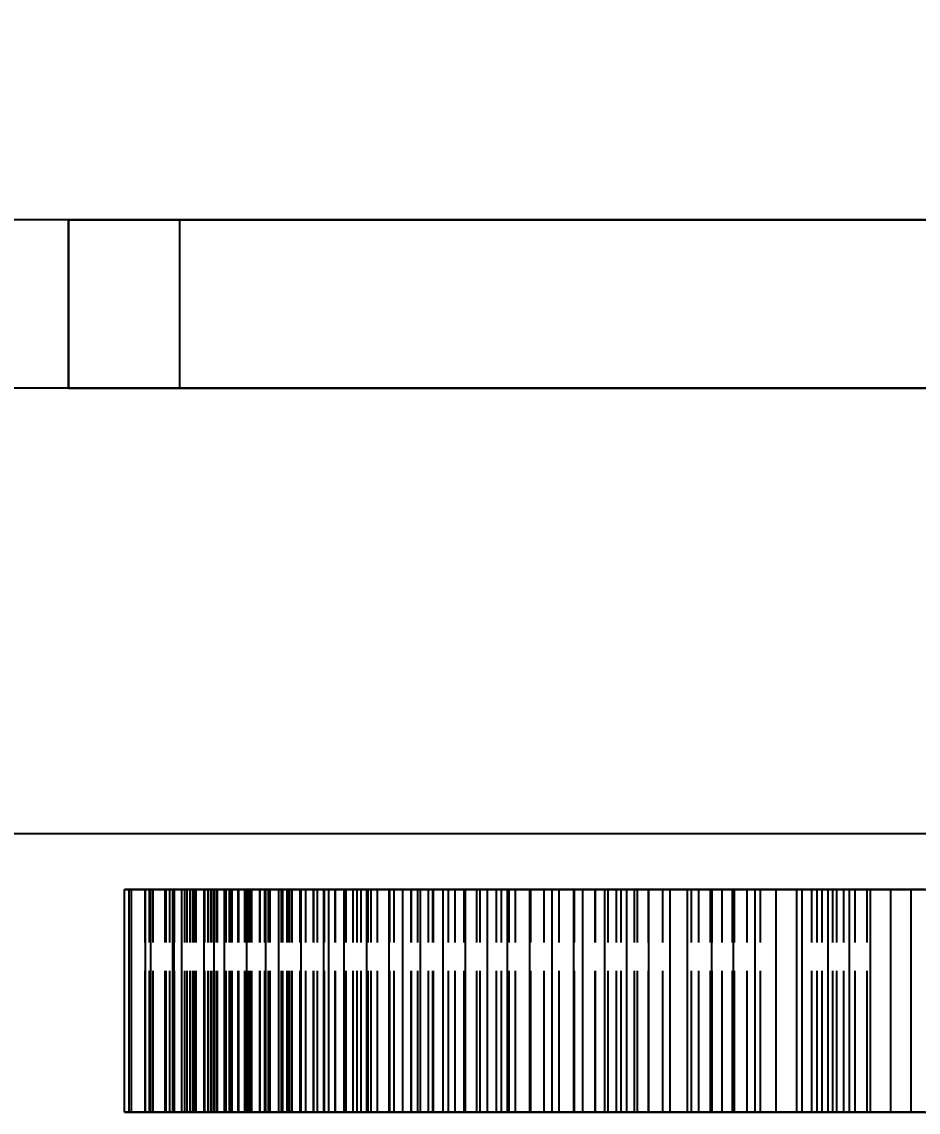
# Model space of a CAD drawing. Header units: millimetres. Extents: x -13 to 276, y -50 to 157.
# Drawn here: x 0.33 to 8.38, y 91 to 100.79 of the extents above; entities that cross this region are included whole.
import ezdxf

# ---------------------------------------------------------------- set-up
doc = ezdxf.new("R2010")
doc.units = ezdxf.units.MM
doc.linetypes.add('DASHED', pattern=[1.524, 1.27, -0.254])
for name, color, linetype in [('DIMS', 3, 'CONTINUOUS'), ('HIDDEN', 8, 'DASHED'), ('VISIBLE', 7, 'CONTINUOUS')]:
    doc.layers.add(name, color=color, linetype=linetype)
doc.styles.add('OpenSansCondensed-Light', font='OpenSansCondensed-Light.ttf')
doc.dimstyles.new('EZDXF', dxfattribs={"dimtxt": 0.25, "dimasz": 0.175, "dimexe": 0.375, "dimexo": 0.125, "dimgap": 0.1, "dimtad": 1, "dimlfac": 100, "dimzin": 12, "dimdsep": 46, "dimtxsty": 'OpenSansCondensed-Light', "dimblk": 'ARCHTICK', "dimcen": 2.5, "dimazin": 3, "dimtfac": 0.5, "dimtmove": 2, "dimatfit": 3})

# ---------------------------------------------------------------- blocks, each defined once
blk = doc.blocks.new('_ARCHTICK')
at = {"color": 0, "linetype": 'BYBLOCK', "const_width": 0.15}
blk.add_lwpolyline([(-0.5, -0.5), (0.5, 0.5)], dxfattribs=at)

msp = doc.modelspace()

# ---------------------------------------------------------------- linework, layer by layer
at = {"layer": 'HIDDEN'}
for points in [[(1.75, 99.01), (1.73413, 99.01), (1.71825, 99.01), (1.70238, 99.01), (1.68651, 99.01), (1.67063, 99.01), (1.65476, 99.01), (1.63889, 99.01), (1.62302, 99.01), (1.60714, 99.01), (1.59127, 99.01), (1.5754, 99.01), (1.55952, 99.01), (1.54365, 99.01), (1.52778, 99.01), (1.5119, 99.01), (1.49603, 99.01), (1.48016, 99.01), (1.46429, 99.01), (1.44841, 99.01), (1.43254, 99.01), (1.41667, 99.01), (1.40079, 99.01), (1.38492, 99.01), (1.36905, 99.01), (1.35317, 99.01), (1.3373, 99.01), (1.32143, 99.01), (1.30556, 99.01), (1.28968, 99.01), (1.27381, 99.01), (1.25794, 99.01), (1.24206, 99.01), (1.22619, 99.01), (1.21032, 99.01), (1.19444, 99.01), (1.17857, 99.01), (1.1627, 99.01), (1.14683, 99.01), (1.13095, 99.01), (1.11508, 99.01), (1.09921, 99.01), (1.08333, 99.01), (1.06746, 99.01), (1.05159, 99.01), (1.03571, 99.01), (1.01984, 99.01), (1.00397, 99.01), (0.9881, 99.01), (0.97222, 99.01), (0.95635, 99.01), (0.94048, 99.01), (0.9246, 99.01), (0.90873, 99.01), (0.89286, 99.01), (0.87698, 99.01), (0.86111, 99.01), (0.84524, 99.01), (0.82937, 99.01), (0.81349, 99.01), (0.79762, 99.01), (0.78175, 99.01), (0.76587, 99.01), (0.75, 99.01)], [(0.75, 97.5), (0.75, 99.01)], [(48.75, 99.01), (1.75, 99.01)], [(1.75, 97.5), (1.75, 99.01)], [(1.75, 97.5), (1.73413, 97.5), (1.71825, 97.5), (1.70238, 97.5), (1.68651, 97.5), (1.67063, 97.5), (1.65476, 97.5), (1.63889, 97.5), (1.62302, 97.5), (1.60714, 97.5), (1.59127, 97.5), (1.5754, 97.5), (1.55952, 97.5), (1.54365, 97.5), (1.52778, 97.5), (1.5119, 97.5), (1.49603, 97.5), (1.48016, 97.5), (1.46429, 97.5), (1.44841, 97.5), (1.43254, 97.5), (1.41667, 97.5), (1.40079, 97.5), (1.38492, 97.5), (1.36905, 97.5), (1.35317, 97.5), (1.3373, 97.5), (1.32143, 97.5), (1.30556, 97.5), (1.28968, 97.5), (1.27381, 97.5), (1.25794, 97.5), (1.24206, 97.5), (1.22619, 97.5), (1.21032, 97.5), (1.19444, 97.5), (1.17857, 97.5), (1.1627, 97.5), (1.14683, 97.5), (1.13095, 97.5), (1.11508, 97.5), (1.09921, 97.5), (1.08333, 97.5), (1.06746, 97.5), (1.05159, 97.5), (1.03571, 97.5), (1.01984, 97.5), (1.00397, 97.5), (0.9881, 97.5), (0.97222, 97.5), (0.95635, 97.5), (0.94048, 97.5), (0.9246, 97.5), (0.90873, 97.5), (0.89286, 97.5), (0.87698, 97.5), (0.86111, 97.5), (0.84524, 97.5), (0.82937, 97.5), (0.81349, 97.5), (0.79762, 97.5), (0.78175, 97.5), (0.76587, 97.5), (0.75, 97.5)], [(48.75, 97.5), (1.75, 97.5)], [(1.25064, 93), (1.43883, 93)], [(1.25064, 91), (1.25064, 93)], [(1.2925, 93), (1.31597, 93)], [(1.47519, 93), (1.2925, 93)], [(1.2925, 93), (1.47519, 93)], [(1.43883, 93), (1.2925, 93)], [(1.2925, 91), (1.2925, 93)], [(1.31597, 93), (1.50882, 93)], [(1.31597, 91), (1.31597, 93)], [(1.43883, 93), (1.62721, 93)], [(1.62721, 93), (1.43883, 93)], [(1.43883, 91), (1.43883, 93)], [(1.43883, 91), (1.43883, 93)], [(1.44135, 93), (1.4882, 93)], [(1.61773, 93), (1.44135, 93)], [(1.44135, 93), (1.61773, 93)], [(1.50882, 93), (1.44135, 93)], [(1.44135, 91), (1.44135, 93)], [(1.65839, 93), (1.47519, 93)], [(1.47519, 93), (1.65839, 93)], [(1.47519, 91), (1.47519, 93)], [(1.47519, 91), (1.47519, 93)], [(1.4882, 93), (1.68485, 93)], [(1.4882, 91), (1.4882, 93)], [(1.50882, 93), (1.70154, 93)], [(1.70154, 93), (1.50882, 93)], [(1.50882, 91), (1.50882, 93)], [(1.50882, 91), (1.50882, 93)], [(1.79493, 93), (1.61773, 93)], [(1.61773, 93), (1.79493, 93)], [(1.61773, 91), (1.61773, 93)], [(1.61773, 91), (1.61773, 93)], [(1.62721, 93), (1.81573, 93)], [(1.81573, 93), (1.62721, 93)], [(1.62721, 91), (1.62721, 93)], [(1.62721, 91), (1.62721, 93)], [(1.84207, 93), (1.65839, 93)], [(1.65839, 93), (1.84207, 93)], [(1.65839, 91), (1.65839, 93)], [(1.65839, 91), (1.65839, 93)], [(1.68485, 93), (1.88104, 93)], [(1.68485, 91), (1.68485, 93)], [(1.69655, 93), (1.76655, 93)], [(1.86581, 93), (1.69655, 93)], [(1.69655, 93), (1.86581, 93)], [(1.88104, 93), (1.69655, 93)], [(1.69655, 91), (1.69655, 93)], [(1.70154, 93), (1.89406, 93)], [(1.89406, 93), (1.70154, 93)], [(1.70154, 91), (1.70154, 93)], [(1.70154, 91), (1.70154, 93)], [(1.76655, 93), (1.96612, 93)], [(1.76655, 91), (1.76655, 93)], [(1.97295, 93), (1.79493, 93)], [(1.79493, 93), (1.97295, 93)], [(1.79493, 91), (1.79493, 93)], [(1.79493, 91), (1.79493, 93)], [(1.81573, 93), (2.00436, 93)], [(2.00436, 93), (1.81573, 93)], [(1.81573, 91), (1.81573, 93)], [(1.81573, 91), (1.81573, 93)], [(2.02621, 93), (1.84207, 93)], [(1.84207, 93), (2.02621, 93)], [(1.84207, 91), (1.84207, 93)], [(1.84207, 91), (1.84207, 93)], [(2.03623, 93), (1.86581, 93)], [(1.86581, 93), (2.03623, 93)], [(1.86581, 91), (1.86581, 93)], [(1.86581, 91), (1.86581, 93)], [(1.88104, 93), (2.07669, 93)], [(2.07669, 93), (1.88104, 93)], [(1.88104, 91), (1.88104, 93)], [(1.88104, 91), (1.88104, 93)], [(1.89406, 93), (2.08632, 93)], [(2.08632, 93), (1.89406, 93)], [(1.89406, 91), (1.89406, 93)], [(1.89406, 91), (1.89406, 93)], [(1.96612, 93), (2.16491, 93)], [(1.96612, 91), (1.96612, 93)], [(2.15178, 93), (1.97295, 93)], [(1.97295, 93), (2.15178, 93)], [(1.97295, 91), (1.97295, 93)], [(1.97295, 91), (1.97295, 93)], [(2.00436, 93), (2.19304, 93)], [(2.19304, 93), (2.00436, 93)], [(2.00436, 91), (2.00436, 93)], [(2.00436, 91), (2.00436, 93)], [(2.21078, 93), (2.02621, 93)], [(2.02621, 93), (2.21078, 93)], [(2.02621, 91), (2.02621, 93)], [(2.02621, 91), (2.02621, 93)], [(2.2078, 93), (2.03623, 93)], [(2.03623, 93), (2.2078, 93)], [(2.03623, 91), (2.03623, 93)], [(2.03623, 91), (2.03623, 93)], [(2.05693, 93), (2.14979, 93)], [(2.21834, 93), (2.05693, 93)], [(2.05693, 93), (2.21834, 93)], [(2.16491, 93), (2.05693, 93)], [(2.05693, 91), (2.05693, 93)], [(2.07669, 93), (2.27175, 93)], [(2.27175, 93), (2.07669, 93)], [(2.07669, 91), (2.07669, 93)], [(2.07669, 91), (2.07669, 93)], [(2.08632, 93), (2.27827, 93)], [(2.27827, 93), (2.08632, 93)], [(2.08632, 91), (2.08632, 93)], [(2.08632, 91), (2.08632, 93)], [(2.14979, 93), (2.35139, 93)], [(2.14979, 91), (2.14979, 93)], [(2.33141, 93), (2.15178, 93)], [(2.15178, 93), (2.33141, 93)], [(2.15178, 91), (2.15178, 93)], [(2.15178, 91), (2.15178, 93)], [(2.16491, 93), (2.36283, 93)], [(2.36283, 93), (2.16491, 93)], [(2.16491, 91), (2.16491, 93)], [(2.16491, 91), (2.16491, 93)], [(2.19304, 93), (2.38172, 93)], [(2.38172, 93), (2.19304, 93)], [(2.19304, 91), (2.19304, 93)], [(2.19304, 91), (2.19304, 93)], [(2.38052, 93), (2.2078, 93)], [(2.2078, 93), (2.38052, 93)], [(2.2078, 91), (2.2078, 93)], [(2.2078, 91), (2.2078, 93)], [(2.39575, 93), (2.21078, 93)], [(2.21078, 93), (2.39575, 93)], [(2.21078, 91), (2.21078, 93)], [(2.21078, 91), (2.21078, 93)], [(2.38121, 93), (2.21834, 93)], [(2.21834, 93), (2.38121, 93)], [(2.21834, 91), (2.21834, 93)], [(2.21834, 91), (2.21834, 93)], [(2.27175, 93), (2.46611, 93)], [(2.46611, 93), (2.27175, 93)], [(2.27175, 91), (2.27175, 93)], [(2.27175, 91), (2.27175, 93)], [(2.27827, 93), (2.46983, 93)], [(2.46983, 93), (2.27827, 93)], [(2.27827, 91), (2.27827, 93)], [(2.27827, 91), (2.27827, 93)], [(2.51185, 93), (2.33141, 93)], [(2.33141, 93), (2.51185, 93)], [(2.33141, 91), (2.33141, 93)], [(2.33141, 91), (2.33141, 93)], [(2.35139, 93), (2.55188, 93)], [(2.35139, 91), (2.35139, 93)], [(2.36283, 93), (2.5598, 93)], [(2.5598, 93), (2.36283, 93)], [(2.36283, 91), (2.36283, 93)], [(2.36283, 91), (2.36283, 93)], [(2.55441, 93), (2.38052, 93)], [(2.38052, 93), (2.55441, 93)], [(2.38052, 91), (2.38052, 93)], [(2.38052, 91), (2.38052, 93)], [(2.54556, 93), (2.38121, 93)], [(2.38121, 93), (2.54556, 93)], [(2.38121, 91), (2.38121, 93)], [(2.38121, 91), (2.38121, 93)], [(2.38172, 93), (2.39575, 93)], [(2.39575, 93), (2.38172, 93)], [(2.38172, 91), (2.38172, 93)], [(2.38172, 91), (2.38172, 93)], [(2.39575, 91), (2.39575, 93)], [(2.39575, 91), (2.39575, 93)], [(2.46611, 93), (2.65968, 93)], [(2.65968, 93), (2.46611, 93)], [(2.46611, 91), (2.46611, 93)], [(2.46611, 91), (2.46611, 93)], [(2.46983, 93), (2.51185, 93)], [(2.51185, 93), (2.46983, 93)], [(2.46983, 91), (2.46983, 93)], [(2.46983, 91), (2.46983, 93)], [(2.51185, 91), (2.51185, 93)], [(2.51185, 91), (2.51185, 93)], [(2.5209, 93), (2.63619, 93)], [(2.67373, 93), (2.5209, 93)], [(2.5209, 93), (2.67373, 93)], [(2.55188, 93), (2.5209, 93)], [(2.5209, 91), (2.5209, 93)], [(2.7114, 93), (2.54556, 93)], [(2.54556, 93), (2.7114, 93)], [(2.54556, 91), (2.54556, 93)], [(2.54556, 91), (2.54556, 93)], [(2.55188, 93), (2.75118, 93)], [(2.75118, 93), (2.55188, 93)], [(2.55188, 91), (2.55188, 93)], [(2.55188, 91), (2.55188, 93)], [(2.7295, 93), (2.55441, 93)], [(2.55441, 93), (2.7295, 93)], [(2.55441, 91), (2.55441, 93)], [(2.55441, 91), (2.55441, 93)], [(2.5598, 93), (2.75571, 93)], [(2.75571, 93), (2.5598, 93)], [(2.5598, 91), (2.5598, 93)], [(2.5598, 91), (2.5598, 93)], [(2.63619, 93), (2.83892, 93)], [(2.63619, 91), (2.63619, 93)], [(2.65968, 93), (2.7295, 93)], [(2.7295, 93), (2.65968, 93)], [(2.65968, 91), (2.65968, 93)], [(2.65968, 91), (2.65968, 93)], [(2.82833, 93), (2.67373, 93)], [(2.67373, 93), (2.82833, 93)], [(2.67373, 91), (2.67373, 93)], [(2.67373, 91), (2.67373, 93)], [(2.87877, 93), (2.7114, 93)], [(2.7114, 93), (2.87877, 93)], [(2.7114, 91), (2.7114, 93)], [(2.7114, 91), (2.7114, 93)], [(2.7295, 91), (2.7295, 93)], [(2.7295, 91), (2.7295, 93)], [(2.75118, 93), (2.94919, 93)], [(2.94919, 93), (2.75118, 93)], [(2.75118, 91), (2.75118, 93)], [(2.75118, 91), (2.75118, 93)], [(2.75571, 93), (2.95043, 93)], [(2.95043, 93), (2.75571, 93)], [(2.75571, 91), (2.75571, 93)], [(2.75571, 91), (2.75571, 93)], [(2.98472, 93), (2.82833, 93)], [(2.82833, 93), (2.98472, 93)], [(2.82833, 91), (2.82833, 93)], [(2.82833, 91), (2.82833, 93)], [(2.83892, 93), (3.04023, 93)], [(2.83892, 91), (2.83892, 93)], [(3.04774, 93), (2.87877, 93)], [(2.87877, 93), (3.04774, 93)], [(2.87877, 91), (2.87877, 93)], [(2.87877, 91), (2.87877, 93)], [(2.94919, 93), (3.14576, 93)], [(3.14576, 93), (2.94919, 93)], [(2.94919, 91), (2.94919, 93)], [(2.94919, 91), (2.94919, 93)], [(2.95043, 93), (3.04774, 93)], [(3.04774, 93), (2.95043, 93)], [(2.95043, 91), (2.95043, 93)], [(2.95043, 91), (2.95043, 93)], [(3.14294, 93), (2.98472, 93)], [(2.98472, 93), (3.14294, 93)], [(2.98472, 91), (2.98472, 93)], [(2.98472, 91), (2.98472, 93)], [(3.04023, 93), (3.24002, 93)], [(3.04023, 91), (3.04023, 93)], [(3.04774, 91), (3.04774, 93)], [(3.04774, 91), (3.04774, 93)], [(3.08639, 93), (3.2236, 93)], [(3.22995, 93), (3.08639, 93)], [(3.08639, 93), (3.22995, 93)], [(3.24002, 93), (3.08639, 93)], [(3.08639, 91), (3.08639, 93)], [(3.30305, 93), (3.14294, 93)], [(3.14294, 93), (3.30305, 93)], [(3.14294, 91), (3.14294, 93)], [(3.14294, 91), (3.14294, 93)], [(3.14576, 93), (3.34077, 93)], [(3.34077, 93), (3.14576, 93)], [(3.14576, 91), (3.14576, 93)], [(3.14576, 91), (3.14576, 93)], [(3.2236, 93), (3.42655, 93)], [(3.2236, 91), (3.2236, 93)], [(3.37558, 93), (3.22995, 93)], [(3.22995, 93), (3.37558, 93)], [(3.22995, 91), (3.22995, 93)], [(3.22995, 91), (3.22995, 93)], [(3.24002, 93), (3.43818, 93)], [(3.43818, 93), (3.24002, 93)], [(3.24002, 91), (3.24002, 93)], [(3.24002, 91), (3.24002, 93)], [(3.46513, 93), (3.30305, 93)], [(3.30305, 93), (3.46513, 93)], [(3.30305, 91), (3.30305, 93)], [(3.30305, 91), (3.30305, 93)], [(3.34077, 93), (3.46513, 93)], [(3.46513, 93), (3.34077, 93)], [(3.34077, 91), (3.34077, 93)], [(3.34077, 91), (3.34077, 93)], [(3.52332, 93), (3.37558, 93)], [(3.37558, 93), (3.52332, 93)], [(3.37558, 91), (3.37558, 93)], [(3.37558, 91), (3.37558, 93)], [(3.42655, 93), (3.62778, 93)], [(3.42655, 91), (3.42655, 93)], [(3.43818, 93), (3.63455, 93)], [(3.63455, 93), (3.43818, 93)], [(3.43818, 91), (3.43818, 93)], [(3.43818, 91), (3.43818, 93)], [(3.46513, 91), (3.46513, 93)], [(3.46513, 91), (3.46513, 93)], [(3.67322, 93), (3.52332, 93)], [(3.52332, 93), (3.67322, 93)], [(3.52332, 91), (3.52332, 93)], [(3.52332, 91), (3.52332, 93)], [(3.62778, 93), (3.82717, 93)], [(3.62778, 91), (3.62778, 93)], [(3.63455, 93), (3.82896, 93)], [(3.82896, 93), (3.63455, 93)], [(3.63455, 91), (3.63455, 93)], [(3.63455, 91), (3.63455, 93)], [(3.82535, 93), (3.67322, 93)], [(3.67322, 93), (3.82535, 93)], [(3.67322, 91), (3.67322, 93)], [(3.67322, 91), (3.67322, 93)], [(3.75086, 93), (3.90938, 93)], [(3.88452, 93), (3.75086, 93)], [(3.75086, 93), (3.88452, 93)], [(3.82717, 93), (3.75086, 93)], [(3.75086, 91), (3.75086, 93)], [(3.97983, 93), (3.82535, 93)], [(3.82535, 93), (3.97983, 93)], [(3.82535, 91), (3.82535, 93)], [(3.82535, 91), (3.82535, 93)], [(3.82717, 93), (4.02458, 93)], [(4.02458, 93), (3.82717, 93)], [(3.82717, 91), (3.82717, 93)], [(3.82717, 91), (3.82717, 93)], [(3.82896, 93), (3.97983, 93)], [(3.97983, 93), (3.82896, 93)], [(3.82896, 91), (3.82896, 93)], [(3.82896, 91), (3.82896, 93)], [(4.02053, 93), (3.88452, 93)], [(3.88452, 93), (4.02053, 93)], [(3.88452, 91), (3.88452, 93)], [(3.88452, 91), (3.88452, 93)], [(3.90938, 93), (4.11165, 93)], [(3.90938, 91), (3.90938, 93)], [(3.97983, 91), (3.97983, 93)], [(3.97983, 91), (3.97983, 93)], [(4.15896, 93), (4.02053, 93)], [(4.02053, 93), (4.15896, 93)], [(4.02053, 91), (4.02053, 93)], [(4.02053, 91), (4.02053, 93)], [(4.02458, 93), (4.21987, 93)], [(4.21987, 93), (4.02458, 93)], [(4.02458, 91), (4.02458, 93)], [(4.02458, 91), (4.02458, 93)], [(4.11165, 93), (4.31189, 93)], [(4.11165, 91), (4.11165, 93)], [(4.29986, 93), (4.15896, 93)], [(4.15896, 93), (4.29986, 93)], [(4.15896, 91), (4.15896, 93)], [(4.15896, 91), (4.15896, 93)], [(4.21987, 93), (4.41282, 93)], [(4.41282, 93), (4.21987, 93)], [(4.21987, 91), (4.21987, 93)], [(4.21987, 91), (4.21987, 93)], [(4.44333, 93), (4.29986, 93)], [(4.29986, 93), (4.44333, 93)], [(4.29986, 91), (4.29986, 93)], [(4.29986, 91), (4.29986, 93)], [(4.31189, 93), (4.50999, 93)], [(4.31189, 91), (4.31189, 93)], [(4.41282, 93), (4.58952, 93)], [(4.58952, 93), (4.41282, 93)], [(4.41282, 91), (4.41282, 93)], [(4.41282, 91), (4.41282, 93)], [(4.58952, 93), (4.44333, 93)], [(4.44333, 93), (4.58952, 93)], [(4.44333, 91), (4.44333, 93)], [(4.44333, 91), (4.44333, 93)], [(4.50999, 93), (4.70579, 93)], [(4.50999, 91), (4.50999, 93)], [(4.51136, 93), (4.69047, 93)], [(4.63451, 93), (4.51136, 93)], [(4.51136, 93), (4.63451, 93)], [(4.70579, 93), (4.51136, 93)], [(4.51136, 91), (4.51136, 93)], [(4.58952, 91), (4.58952, 93)], [(4.58952, 91), (4.58952, 93)], [(4.7603, 93), (4.63451, 93)], [(4.63451, 93), (4.7603, 93)], [(4.63451, 91), (4.63451, 93)], [(4.63451, 91), (4.63451, 93)], [(4.69047, 93), (4.89115, 93)], [(4.69047, 91), (4.69047, 93)], [(4.70579, 93), (4.89912, 93)], [(4.89912, 93), (4.70579, 93)], [(4.70579, 91), (4.70579, 93)], [(4.70579, 91), (4.70579, 93)], [(4.8888, 93), (4.7603, 93)], [(4.7603, 93), (4.8888, 93)], [(4.7603, 91), (4.7603, 93)], [(4.7603, 91), (4.7603, 93)], [(5.02007, 93), (4.8888, 93)], [(4.8888, 93), (5.02007, 93)], [(4.8888, 91), (4.8888, 93)], [(4.8888, 91), (4.8888, 93)], [(4.89115, 93), (5.08952, 93)], [(4.89115, 91), (4.89115, 93)], [(4.89912, 93), (5.08975, 93)], [(5.08975, 93), (4.89912, 93)], [(4.89912, 91), (4.89912, 93)], [(4.89912, 91), (4.89912, 93)], [(5.15425, 93), (5.02007, 93)], [(5.02007, 93), (5.15425, 93)], [(5.02007, 91), (5.02007, 93)], [(5.02007, 91), (5.02007, 93)], [(5.08952, 93), (5.28544, 93)], [(5.08952, 91), (5.08952, 93)], [(5.08975, 93), (5.29148, 93)], [(5.29148, 93), (5.08975, 93)], [(5.08975, 91), (5.08975, 93)], [(5.08975, 91), (5.08975, 93)], [(5.29148, 93), (5.15425, 93)], [(5.15425, 93), (5.29148, 93)], [(5.15425, 91), (5.15425, 93)], [(5.15425, 91), (5.15425, 93)], [(5.28544, 93), (5.47875, 93)], [(5.28544, 91), (5.28544, 93)], [(5.29148, 91), (5.29148, 93)], [(5.29148, 91), (5.29148, 93)], [(5.36448, 93), (5.56339, 93)], [(5.47658, 93), (5.36448, 93)], [(5.36448, 93), (5.47658, 93)], [(5.47875, 93), (5.36448, 93)], [(5.36448, 91), (5.36448, 93)], [(5.59158, 93), (5.47658, 93)], [(5.47658, 93), (5.59158, 93)], [(5.47658, 91), (5.47658, 93)], [(5.47658, 91), (5.47658, 93)], [(5.47875, 93), (5.66926, 93)], [(5.66926, 93), (5.47875, 93)], [(5.47875, 91), (5.47875, 93)], [(5.47875, 91), (5.47875, 93)], [(5.56339, 93), (5.76159, 93)], [(5.56339, 91), (5.56339, 93)], [(5.70957, 93), (5.59158, 93)], [(5.59158, 93), (5.70957, 93)], [(5.59158, 91), (5.59158, 93)], [(5.59158, 91), (5.59158, 93)], [(5.66926, 93), (5.85671, 93)], [(5.85671, 93), (5.66926, 93)], [(5.66926, 91), (5.66926, 93)], [(5.66926, 91), (5.66926, 93)], [(5.83063, 93), (5.70957, 93)], [(5.70957, 93), (5.83063, 93)], [(5.70957, 91), (5.70957, 93)], [(5.70957, 91), (5.70957, 93)], [(5.76159, 93), (5.95719, 93)], [(5.76159, 91), (5.76159, 93)], [(5.95491, 93), (5.83063, 93)], [(5.83063, 93), (5.95491, 93)], [(5.83063, 91), (5.83063, 93)], [(5.83063, 91), (5.83063, 93)], [(5.85671, 93), (6.08259, 93)], [(6.08259, 93), (5.85671, 93)], [(5.85671, 91), (5.85671, 93)], [(5.85671, 91), (5.85671, 93)], [(6.08259, 93), (5.95491, 93)], [(5.95491, 93), (6.08259, 93)], [(5.95491, 91), (5.95491, 93)], [(5.95491, 91), (5.95491, 93)], [(5.95719, 93), (6.15006, 93)], [(5.95719, 91), (5.95719, 93)], [(6.08259, 91), (6.08259, 93)], [(6.08259, 91), (6.08259, 93)], [(6.15006, 93), (6.34001, 93)], [(6.15006, 91), (6.15006, 93)], [(6.30641, 93), (6.52423, 93)], [(6.40696, 93), (6.30641, 93)], [(6.30641, 93), (6.40696, 93)], [(6.34001, 93), (6.30641, 93)], [(6.30641, 91), (6.30641, 93)], [(6.34001, 93), (6.52685, 93)], [(6.52685, 93), (6.34001, 93)], [(6.34001, 91), (6.34001, 93)], [(6.34001, 91), (6.34001, 93)], [(6.51067, 93), (6.40696, 93)], [(6.40696, 93), (6.51067, 93)], [(6.40696, 91), (6.40696, 93)], [(6.40696, 91), (6.40696, 93)], [(6.61762, 93), (6.51067, 93)], [(6.51067, 93), (6.61762, 93)], [(6.51067, 91), (6.51067, 93)], [(6.51067, 91), (6.51067, 93)], [(6.52423, 93), (6.71906, 93)], [(6.52423, 91), (6.52423, 93)], [(6.52685, 93), (6.7103, 93)], [(6.7103, 93), (6.52685, 93)], [(6.52685, 91), (6.52685, 93)], [(6.52685, 91), (6.52685, 93)], [(6.72793, 93), (6.61762, 93)], [(6.61762, 93), (6.72793, 93)], [(6.61762, 91), (6.61762, 93)], [(6.61762, 91), (6.61762, 93)], [(6.7103, 93), (6.9593, 93)], [(6.9593, 93), (6.7103, 93)], [(6.7103, 91), (6.7103, 93)], [(6.7103, 91), (6.7103, 93)], [(6.71906, 93), (6.91103, 93)], [(6.71906, 91), (6.71906, 93)], [(6.84175, 93), (6.72793, 93)], [(6.72793, 93), (6.84175, 93)], [(6.72793, 91), (6.72793, 93)], [(6.72793, 91), (6.72793, 93)], [(6.9593, 93), (6.84175, 93)], [(6.84175, 93), (6.9593, 93)], [(6.84175, 91), (6.84175, 93)], [(6.84175, 91), (6.84175, 93)], [(6.91103, 93), (7.09998, 93)], [(6.91103, 91), (6.91103, 93)], [(6.9593, 91), (6.9593, 93)], [(6.9593, 91), (6.9593, 93)], [(7.09998, 93), (7.28574, 93)], [(7.09998, 91), (7.09998, 93)], [(7.28574, 93), (7.46806, 93)], [(7.28574, 91), (7.28574, 93)], [(7.33295, 93), (7.56871, 93)], [(7.42149, 93), (7.33295, 93)], [(7.33295, 93), (7.42149, 93)], [(7.46806, 93), (7.33295, 93)], [(7.33295, 91), (7.33295, 93)], [(7.51344, 93), (7.42149, 93)], [(7.42149, 93), (7.51344, 93)], [(7.42149, 91), (7.42149, 93)], [(7.42149, 91), (7.42149, 93)], [(7.46806, 93), (7.64668, 93)], [(7.64668, 93), (7.46806, 93)], [(7.46806, 91), (7.46806, 93)], [(7.46806, 91), (7.46806, 93)], [(7.60888, 93), (7.51344, 93)], [(7.51344, 93), (7.60888, 93)], [(7.51344, 91), (7.51344, 93)], [(7.51344, 91), (7.51344, 93)], [(7.56871, 93), (7.7593, 93)], [(7.56871, 91), (7.56871, 93)], [(7.70795, 93), (7.60888, 93)], [(7.60888, 93), (7.70795, 93)], [(7.60888, 91), (7.60888, 93)], [(7.60888, 91), (7.60888, 93)], [(7.64668, 93), (7.9177, 93)], [(7.9177, 93), (7.64668, 93)], [(7.64668, 91), (7.64668, 93)], [(7.64668, 91), (7.64668, 93)], [(7.81081, 93), (7.70795, 93)], [(7.70795, 93), (7.81081, 93)], [(7.70795, 91), (7.70795, 93)], [(7.70795, 91), (7.70795, 93)], [(7.7593, 93), (7.94677, 93)], [(7.7593, 91), (7.7593, 93)], [(7.9177, 93), (7.81081, 93)], [(7.81081, 93), (7.9177, 93)], [(7.81081, 91), (7.81081, 93)], [(7.81081, 91), (7.81081, 93)], [(7.9177, 91), (7.9177, 93)], [(7.9177, 91), (7.9177, 93)], [(7.94677, 93), (8.13097, 93)], [(7.94677, 91), (7.94677, 93)], [(8.13097, 93), (8.31169, 93)], [(8.13097, 91), (8.13097, 93)], [(8.31169, 93), (8.4887, 93)], [(8.31169, 91), (8.31169, 93)], [(1.25064, 91), (1.43883, 91)], [(1.2925, 91), (1.31597, 91)], [(1.47519, 91), (1.2925, 91)], [(1.2925, 91), (1.47519, 91)], [(1.43883, 91), (1.2925, 91)], [(1.31597, 91), (1.50882, 91)], [(1.43883, 91), (1.62721, 91)], [(1.62721, 91), (1.43883, 91)], [(1.44135, 91), (1.4882, 91)], [(1.61773, 91), (1.44135, 91)], [(1.44135, 91), (1.61773, 91)], [(1.50882, 91), (1.44135, 91)], [(1.65839, 91), (1.47519, 91)], [(1.47519, 91), (1.65839, 91)], [(1.4882, 91), (1.68485, 91)], [(1.50882, 91), (1.70154, 91)], [(1.70154, 91), (1.50882, 91)], [(1.79493, 91), (1.61773, 91)], [(1.61773, 91), (1.79493, 91)], [(1.62721, 91), (1.81573, 91)], [(1.81573, 91), (1.62721, 91)], [(1.84207, 91), (1.65839, 91)], [(1.65839, 91), (1.84207, 91)], [(1.68485, 91), (1.88104, 91)], [(1.69655, 91), (1.76655, 91)], [(1.86581, 91), (1.69655, 91)], [(1.69655, 91), (1.86581, 91)], [(1.88104, 91), (1.69655, 91)], [(1.70154, 91), (1.89406, 91)], [(1.89406, 91), (1.70154, 91)], [(1.76655, 91), (1.96612, 91)], [(1.97295, 91), (1.79493, 91)], [(1.79493, 91), (1.97295, 91)], [(1.81573, 91), (2.00436, 91)], [(2.00436, 91), (1.81573, 91)], [(2.02621, 91), (1.84207, 91)], [(1.84207, 91), (2.02621, 91)], [(2.03623, 91), (1.86581, 91)], [(1.86581, 91), (2.03623, 91)], [(1.88104, 91), (2.07669, 91)], [(2.07669, 91), (1.88104, 91)], [(1.89406, 91), (2.08632, 91)], [(2.08632, 91), (1.89406, 91)], [(1.96612, 91), (2.16491, 91)], [(2.15178, 91), (1.97295, 91)], [(1.97295, 91), (2.15178, 91)], [(2.00436, 91), (2.19304, 91)], [(2.19304, 91), (2.00436, 91)], [(2.21078, 91), (2.02621, 91)], [(2.02621, 91), (2.21078, 91)], [(2.2078, 91), (2.03623, 91)], [(2.03623, 91), (2.2078, 91)], [(2.05693, 91), (2.14979, 91)], [(2.21834, 91), (2.05693, 91)], [(2.05693, 91), (2.21834, 91)], [(2.16491, 91), (2.05693, 91)], [(2.07669, 91), (2.27175, 91)], [(2.27175, 91), (2.07669, 91)], [(2.08632, 91), (2.27827, 91)], [(2.27827, 91), (2.08632, 91)], [(2.14979, 91), (2.35139, 91)], [(2.33141, 91), (2.15178, 91)], [(2.15178, 91), (2.33141, 91)], [(2.16491, 91), (2.36283, 91)], [(2.36283, 91), (2.16491, 91)], [(2.19304, 91), (2.38172, 91)], [(2.38172, 91), (2.19304, 91)], [(2.38052, 91), (2.2078, 91)], [(2.2078, 91), (2.38052, 91)], [(2.39575, 91), (2.21078, 91)], [(2.21078, 91), (2.39575, 91)], [(2.38121, 91), (2.21834, 91)], [(2.21834, 91), (2.38121, 91)], [(2.27175, 91), (2.46611, 91)], [(2.46611, 91), (2.27175, 91)], [(2.27827, 91), (2.46983, 91)], [(2.46983, 91), (2.27827, 91)], [(2.51185, 91), (2.33141, 91)], [(2.33141, 91), (2.51185, 91)], [(2.35139, 91), (2.55188, 91)], [(2.36283, 91), (2.5598, 91)], [(2.5598, 91), (2.36283, 91)], [(2.55441, 91), (2.38052, 91)], [(2.38052, 91), (2.55441, 91)], [(2.54556, 91), (2.38121, 91)], [(2.38121, 91), (2.54556, 91)], [(2.38172, 91), (2.39575, 91)], [(2.39575, 91), (2.38172, 91)], [(2.46611, 91), (2.65968, 91)], [(2.65968, 91), (2.46611, 91)], [(2.46983, 91), (2.51185, 91)], [(2.51185, 91), (2.46983, 91)], [(2.5209, 91), (2.63619, 91)], [(2.67373, 91), (2.5209, 91)], [(2.5209, 91), (2.67373, 91)], [(2.55188, 91), (2.5209, 91)], [(2.7114, 91), (2.54556, 91)], [(2.54556, 91), (2.7114, 91)], [(2.55188, 91), (2.75118, 91)], [(2.75118, 91), (2.55188, 91)], [(2.7295, 91), (2.55441, 91)], [(2.55441, 91), (2.7295, 91)], [(2.5598, 91), (2.75571, 91)], [(2.75571, 91), (2.5598, 91)], [(2.63619, 91), (2.83892, 91)], [(2.65968, 91), (2.7295, 91)], [(2.7295, 91), (2.65968, 91)], [(2.82833, 91), (2.67373, 91)], [(2.67373, 91), (2.82833, 91)], [(2.87877, 91), (2.7114, 91)], [(2.7114, 91), (2.87877, 91)], [(2.75118, 91), (2.94919, 91)], [(2.94919, 91), (2.75118, 91)], [(2.75571, 91), (2.95043, 91)], [(2.95043, 91), (2.75571, 91)], [(2.98472, 91), (2.82833, 91)], [(2.82833, 91), (2.98472, 91)], [(2.83892, 91), (3.04023, 91)], [(3.04774, 91), (2.87877, 91)], [(2.87877, 91), (3.04774, 91)], [(2.94919, 91), (3.14576, 91)], [(3.14576, 91), (2.94919, 91)], [(2.95043, 91), (3.04774, 91)], [(3.04774, 91), (2.95043, 91)], [(3.14294, 91), (2.98472, 91)], [(2.98472, 91), (3.14294, 91)], [(3.04023, 91), (3.24002, 91)], [(3.08639, 91), (3.2236, 91)], [(3.22995, 91), (3.08639, 91)], [(3.08639, 91), (3.22995, 91)], [(3.24002, 91), (3.08639, 91)], [(3.30305, 91), (3.14294, 91)], [(3.14294, 91), (3.30305, 91)], [(3.14576, 91), (3.34077, 91)], [(3.34077, 91), (3.14576, 91)], [(3.2236, 91), (3.42655, 91)], [(3.37558, 91), (3.22995, 91)], [(3.22995, 91), (3.37558, 91)], [(3.24002, 91), (3.43818, 91)], [(3.43818, 91), (3.24002, 91)], [(3.46513, 91), (3.30305, 91)], [(3.30305, 91), (3.46513, 91)], [(3.34077, 91), (3.46513, 91)], [(3.46513, 91), (3.34077, 91)], [(3.52332, 91), (3.37558, 91)], [(3.37558, 91), (3.52332, 91)], [(3.42655, 91), (3.62778, 91)], [(3.43818, 91), (3.63455, 91)], [(3.63455, 91), (3.43818, 91)], [(3.67322, 91), (3.52332, 91)], [(3.52332, 91), (3.67322, 91)], [(3.62778, 91), (3.82717, 91)], [(3.63455, 91), (3.82896, 91)], [(3.82896, 91), (3.63455, 91)], [(3.82535, 91), (3.67322, 91)], [(3.67322, 91), (3.82535, 91)], [(3.75086, 91), (3.90938, 91)], [(3.88452, 91), (3.75086, 91)], [(3.75086, 91), (3.88452, 91)], [(3.82717, 91), (3.75086, 91)], [(3.97983, 91), (3.82535, 91)], [(3.82535, 91), (3.97983, 91)], [(3.82717, 91), (4.02458, 91)], [(4.02458, 91), (3.82717, 91)], [(3.82896, 91), (3.97983, 91)], [(3.97983, 91), (3.82896, 91)], [(4.02053, 91), (3.88452, 91)], [(3.88452, 91), (4.02053, 91)], [(3.90938, 91), (4.11165, 91)], [(4.15896, 91), (4.02053, 91)], [(4.02053, 91), (4.15896, 91)], [(4.02458, 91), (4.21987, 91)], [(4.21987, 91), (4.02458, 91)], [(4.11165, 91), (4.31189, 91)], [(4.29986, 91), (4.15896, 91)], [(4.15896, 91), (4.29986, 91)], [(4.21987, 91), (4.41282, 91)], [(4.41282, 91), (4.21987, 91)], [(4.44333, 91), (4.29986, 91)], [(4.29986, 91), (4.44333, 91)], [(4.31189, 91), (4.50999, 91)], [(4.41282, 91), (4.58952, 91)], [(4.58952, 91), (4.41282, 91)], [(4.58952, 91), (4.44333, 91)], [(4.44333, 91), (4.58952, 91)], [(4.50999, 91), (4.70579, 91)], [(4.51136, 91), (4.69047, 91)], [(4.63451, 91), (4.51136, 91)], [(4.51136, 91), (4.63451, 91)], [(4.70579, 91), (4.51136, 91)], [(4.7603, 91), (4.63451, 91)], [(4.63451, 91), (4.7603, 91)], [(4.69047, 91), (4.89115, 91)], [(4.70579, 91), (4.89912, 91)], [(4.89912, 91), (4.70579, 91)], [(4.8888, 91), (4.7603, 91)], [(4.7603, 91), (4.8888, 91)], [(5.02007, 91), (4.8888, 91)], [(4.8888, 91), (5.02007, 91)], [(4.89115, 91), (5.08952, 91)], [(4.89912, 91), (5.08975, 91)], [(5.08975, 91), (4.89912, 91)], [(5.15425, 91), (5.02007, 91)], [(5.02007, 91), (5.15425, 91)], [(5.08952, 91), (5.28544, 91)], [(5.08975, 91), (5.29148, 91)], [(5.29148, 91), (5.08975, 91)], [(5.29148, 91), (5.15425, 91)], [(5.15425, 91), (5.29148, 91)], [(5.28544, 91), (5.47875, 91)], [(5.36448, 91), (5.56339, 91)], [(5.47658, 91), (5.36448, 91)], [(5.36448, 91), (5.47658, 91)], [(5.47875, 91), (5.36448, 91)], [(5.59158, 91), (5.47658, 91)], [(5.47658, 91), (5.59158, 91)], [(5.47875, 91), (5.66926, 91)], [(5.66926, 91), (5.47875, 91)], [(5.56339, 91), (5.76159, 91)], [(5.70957, 91), (5.59158, 91)], [(5.59158, 91), (5.70957, 91)], [(5.66926, 91), (5.85671, 91)], [(5.85671, 91), (5.66926, 91)], [(5.83063, 91), (5.70957, 91)], [(5.70957, 91), (5.83063, 91)], [(5.76159, 91), (5.95719, 91)], [(5.95491, 91), (5.83063, 91)], [(5.83063, 91), (5.95491, 91)], [(5.85671, 91), (6.08259, 91)], [(6.08259, 91), (5.85671, 91)], [(6.08259, 91), (5.95491, 91)], [(5.95491, 91), (6.08259, 91)], [(5.95719, 91), (6.15006, 91)], [(6.15006, 91), (6.34001, 91)], [(6.30641, 91), (6.52423, 91)], [(6.40696, 91), (6.30641, 91)], [(6.30641, 91), (6.40696, 91)], [(6.34001, 91), (6.30641, 91)], [(6.34001, 91), (6.52685, 91)], [(6.52685, 91), (6.34001, 91)], [(6.51067, 91), (6.40696, 91)], [(6.40696, 91), (6.51067, 91)], [(6.61762, 91), (6.51067, 91)], [(6.51067, 91), (6.61762, 91)], [(6.52423, 91), (6.71906, 91)], [(6.52685, 91), (6.7103, 91)], [(6.7103, 91), (6.52685, 91)], [(6.72793, 91), (6.61762, 91)], [(6.61762, 91), (6.72793, 91)], [(6.7103, 91), (6.9593, 91)], [(6.9593, 91), (6.7103, 91)], [(6.71906, 91), (6.91103, 91)], [(6.84175, 91), (6.72793, 91)], [(6.72793, 91), (6.84175, 91)], [(6.9593, 91), (6.84175, 91)], [(6.84175, 91), (6.9593, 91)], [(6.91103, 91), (7.09998, 91)], [(7.09998, 91), (7.28574, 91)], [(7.28574, 91), (7.46806, 91)], [(7.33295, 91), (7.56871, 91)], [(7.42149, 91), (7.33295, 91)], [(7.33295, 91), (7.42149, 91)], [(7.46806, 91), (7.33295, 91)], [(7.51344, 91), (7.42149, 91)], [(7.42149, 91), (7.51344, 91)], [(7.46806, 91), (7.64668, 91)], [(7.64668, 91), (7.46806, 91)], [(7.60888, 91), (7.51344, 91)], [(7.51344, 91), (7.60888, 91)], [(7.56871, 91), (7.7593, 91)], [(7.70795, 91), (7.60888, 91)], [(7.60888, 91), (7.70795, 91)], [(7.64668, 91), (7.9177, 91)], [(7.9177, 91), (7.64668, 91)], [(7.81081, 91), (7.70795, 91)], [(7.70795, 91), (7.81081, 91)], [(7.7593, 91), (7.94677, 91)], [(7.9177, 91), (7.81081, 91)], [(7.81081, 91), (7.9177, 91)], [(7.94677, 91), (8.13097, 91)], [(8.13097, 91), (8.31169, 91)], [(8.31169, 91), (8.4887, 91)]]:
    msp.add_lwpolyline(points, dxfattribs=at)
at = {"layer": 'VISIBLE'}
for points in [[(0.75, 99.01), (0.76587, 99.01), (0.78175, 99.01), (0.79762, 99.01), (0.81349, 99.01), (0.82937, 99.01), (0.84524, 99.01), (0.86111, 99.01), (0.87698, 99.01), (0.89286, 99.01), (0.90873, 99.01), (0.9246, 99.01), (0.94048, 99.01), (0.95635, 99.01), (0.97222, 99.01), (0.9881, 99.01), (1.00397, 99.01), (1.01984, 99.01), (1.03571, 99.01), (1.05159, 99.01), (1.06746, 99.01), (1.08333, 99.01), (1.09921, 99.01), (1.11508, 99.01), (1.13095, 99.01), (1.14683, 99.01), (1.1627, 99.01), (1.17857, 99.01), (1.19444, 99.01), (1.21032, 99.01), (1.22619, 99.01), (1.24206, 99.01), (1.25794, 99.01), (1.27381, 99.01), (1.28968, 99.01), (1.30556, 99.01), (1.32143, 99.01), (1.3373, 99.01), (1.35317, 99.01), (1.36905, 99.01), (1.38492, 99.01), (1.40079, 99.01), (1.41667, 99.01), (1.43254, 99.01), (1.44841, 99.01), (1.46429, 99.01), (1.48016, 99.01), (1.49603, 99.01), (1.5119, 99.01), (1.52778, 99.01), (1.54365, 99.01), (1.55952, 99.01), (1.5754, 99.01), (1.59127, 99.01), (1.60714, 99.01), (1.62302, 99.01), (1.63889, 99.01), (1.65476, 99.01), (1.67063, 99.01), (1.68651, 99.01), (1.70238, 99.01), (1.71825, 99.01), (1.73413, 99.01), (1.75, 99.01)], [(0.75, 97.5), (0.75, 99.01)], [(0.75, 99.01), (0.75, 97.5)], [(1.75, 99.01), (48.75, 99.01)], [(1.75, 97.5), (1.75, 99.01)], [(0.75, 97.5), (0.76587, 97.5), (0.78175, 97.5), (0.79762, 97.5), (0.81349, 97.5), (0.82937, 97.5), (0.84524, 97.5), (0.86111, 97.5), (0.87698, 97.5), (0.89286, 97.5), (0.90873, 97.5), (0.9246, 97.5), (0.94048, 97.5), (0.95635, 97.5), (0.97222, 97.5), (0.9881, 97.5), (1.00397, 97.5), (1.01984, 97.5), (1.03571, 97.5), (1.05159, 97.5), (1.06746, 97.5), (1.08333, 97.5), (1.09921, 97.5), (1.11508, 97.5), (1.13095, 97.5), (1.14683, 97.5), (1.1627, 97.5), (1.17857, 97.5), (1.19444, 97.5), (1.21032, 97.5), (1.22619, 97.5), (1.24206, 97.5), (1.25794, 97.5), (1.27381, 97.5), (1.28968, 97.5), (1.30556, 97.5), (1.32143, 97.5), (1.3373, 97.5), (1.35317, 97.5), (1.36905, 97.5), (1.38492, 97.5), (1.40079, 97.5), (1.41667, 97.5), (1.43254, 97.5), (1.44841, 97.5), (1.46429, 97.5), (1.48016, 97.5), (1.49603, 97.5), (1.5119, 97.5), (1.52778, 97.5), (1.54365, 97.5), (1.55952, 97.5), (1.5754, 97.5), (1.59127, 97.5), (1.60714, 97.5), (1.62302, 97.5), (1.63889, 97.5), (1.65476, 97.5), (1.67063, 97.5), (1.68651, 97.5), (1.70238, 97.5), (1.71825, 97.5), (1.73413, 97.5), (1.75, 97.5)], [(1.75, 97.5), (48.75, 97.5)], [(1.2925, 93), (1.25064, 93)], [(1.25064, 91), (1.25064, 93)], [(1.31597, 93), (1.2925, 93)], [(1.2925, 91), (1.2925, 93)], [(1.44135, 93), (1.31597, 93)], [(1.31597, 91), (1.31597, 93)], [(1.4882, 93), (1.44135, 93)], [(1.44135, 91), (1.44135, 93)], [(1.68485, 93), (1.4882, 93)], [(1.4882, 91), (1.4882, 93)], [(1.69655, 93), (1.68485, 93)], [(1.68485, 91), (1.68485, 93)], [(1.76655, 93), (1.69655, 93)], [(1.69655, 91), (1.69655, 93)], [(1.96612, 93), (1.76655, 93)], [(1.76655, 91), (1.76655, 93)], [(2.05693, 93), (1.96612, 93)], [(1.96612, 91), (1.96612, 93)], [(2.14979, 93), (2.05693, 93)], [(2.05693, 91), (2.05693, 93)], [(2.35139, 93), (2.14979, 93)], [(2.14979, 91), (2.14979, 93)], [(2.5209, 93), (2.35139, 93)], [(2.35139, 91), (2.35139, 93)], [(2.63619, 93), (2.5209, 93)], [(2.5209, 91), (2.5209, 93)], [(2.83892, 93), (2.63619, 93)], [(2.63619, 91), (2.63619, 93)], [(3.04023, 93), (2.83892, 93)], [(2.83892, 91), (2.83892, 93)], [(3.08639, 93), (3.04023, 93)], [(3.04023, 91), (3.04023, 93)], [(3.2236, 93), (3.08639, 93)], [(3.08639, 91), (3.08639, 93)], [(3.42655, 93), (3.2236, 93)], [(3.2236, 91), (3.2236, 93)], [(3.62778, 93), (3.42655, 93)], [(3.42655, 91), (3.42655, 93)], [(3.75086, 93), (3.62778, 93)], [(3.62778, 91), (3.62778, 93)], [(3.90938, 93), (3.75086, 93)], [(3.75086, 91), (3.75086, 93)], [(4.11165, 93), (3.90938, 93)], [(3.90938, 91), (3.90938, 93)], [(4.31189, 93), (4.11165, 93)], [(4.11165, 91), (4.11165, 93)], [(4.50999, 93), (4.31189, 93)], [(4.31189, 91), (4.31189, 93)], [(4.51136, 93), (4.50999, 93)], [(4.50999, 91), (4.50999, 93)], [(4.69047, 93), (4.51136, 93)], [(4.51136, 91), (4.51136, 93)], [(4.89115, 93), (4.69047, 93)], [(4.69047, 91), (4.69047, 93)], [(5.08952, 93), (4.89115, 93)], [(4.89115, 91), (4.89115, 93)], [(5.28544, 93), (5.08952, 93)], [(5.08952, 91), (5.08952, 93)], [(5.36448, 93), (5.28544, 93)], [(5.28544, 91), (5.28544, 93)], [(5.56339, 93), (5.36448, 93)], [(5.36448, 91), (5.36448, 93)], [(5.76159, 93), (5.56339, 93)], [(5.56339, 91), (5.56339, 93)], [(5.95719, 93), (5.76159, 93)], [(5.76159, 91), (5.76159, 93)], [(6.15006, 93), (5.95719, 93)], [(5.95719, 91), (5.95719, 93)], [(6.30641, 93), (6.15006, 93)], [(6.15006, 91), (6.15006, 93)], [(6.52423, 93), (6.30641, 93)], [(6.30641, 91), (6.30641, 93)], [(6.71906, 93), (6.52423, 93)], [(6.52423, 91), (6.52423, 93)], [(6.91103, 93), (6.71906, 93)], [(6.71906, 91), (6.71906, 93)], [(7.09998, 93), (6.91103, 93)], [(6.91103, 91), (6.91103, 93)], [(7.28574, 93), (7.09998, 93)], [(7.09998, 91), (7.09998, 93)], [(7.33295, 93), (7.28574, 93)], [(7.28574, 91), (7.28574, 93)], [(7.56871, 93), (7.33295, 93)], [(7.33295, 91), (7.33295, 93)], [(7.7593, 93), (7.56871, 93)], [(7.56871, 91), (7.56871, 93)], [(7.94677, 93), (7.7593, 93)], [(7.7593, 91), (7.7593, 93)], [(8.13097, 93), (7.94677, 93)], [(7.94677, 91), (7.94677, 93)], [(8.31169, 93), (8.13097, 93)], [(8.13097, 91), (8.13097, 93)], [(8.43951, 93), (8.31169, 93)], [(8.31169, 91), (8.31169, 93)], [(1.2925, 91), (1.25064, 91)], [(1.31597, 91), (1.2925, 91)], [(1.44135, 91), (1.31597, 91)], [(1.4882, 91), (1.44135, 91)], [(1.68485, 91), (1.4882, 91)], [(1.69655, 91), (1.68485, 91)], [(1.76655, 91), (1.69655, 91)], [(1.96612, 91), (1.76655, 91)], [(2.05693, 91), (1.96612, 91)], [(2.14979, 91), (2.05693, 91)], [(2.35139, 91), (2.14979, 91)], [(2.5209, 91), (2.35139, 91)], [(2.63619, 91), (2.5209, 91)], [(2.83892, 91), (2.63619, 91)], [(3.04023, 91), (2.83892, 91)], [(3.08639, 91), (3.04023, 91)], [(3.2236, 91), (3.08639, 91)], [(3.42655, 91), (3.2236, 91)], [(3.62778, 91), (3.42655, 91)], [(3.75086, 91), (3.62778, 91)], [(3.90938, 91), (3.75086, 91)], [(4.11165, 91), (3.90938, 91)], [(4.31189, 91), (4.11165, 91)], [(4.50999, 91), (4.31189, 91)], [(4.51136, 91), (4.50999, 91)], [(4.69047, 91), (4.51136, 91)], [(4.89115, 91), (4.69047, 91)], [(5.08952, 91), (4.89115, 91)], [(5.28544, 91), (5.08952, 91)], [(5.36448, 91), (5.28544, 91)], [(5.56339, 91), (5.36448, 91)], [(5.76159, 91), (5.56339, 91)], [(5.95719, 91), (5.76159, 91)], [(6.15006, 91), (5.95719, 91)], [(6.30641, 91), (6.15006, 91)], [(6.52423, 91), (6.30641, 91)], [(6.71906, 91), (6.52423, 91)], [(6.91103, 91), (6.71906, 91)], [(7.09998, 91), (6.91103, 91)], [(7.28574, 91), (7.09998, 91)], [(7.33295, 91), (7.28574, 91)], [(7.56871, 91), (7.33295, 91)], [(7.7593, 91), (7.56871, 91)], [(7.94677, 91), (7.7593, 91)], [(8.13097, 91), (7.94677, 91)], [(8.31169, 91), (8.13097, 91)], [(8.43951, 91), (8.31169, 91)]]:
    msp.add_lwpolyline(points, dxfattribs=at)

# ---------------------------------------------------------------- dimensions: what is measured, and where the dimension line sits
at = {"layer": 'DIMS'}
for base, p1, p2 in [((-11.25, 99.01), (14.09, 99.01), (14.09, 156.01)), ((-3.25, 93.5), (16.5, 93.5), (16.5, 97.5))]:
    msp.add_linear_dim(base=base, p1=p1, p2=p2, angle=90, dimstyle='EZDXF', override={"dimtxt": 1.6, "dimasz": 1, "dimexe": 0.6, "dimexo": 0.5, "dimdec": 2}, dxfattribs=at).render()

doc.saveas('drawing.dxf')
